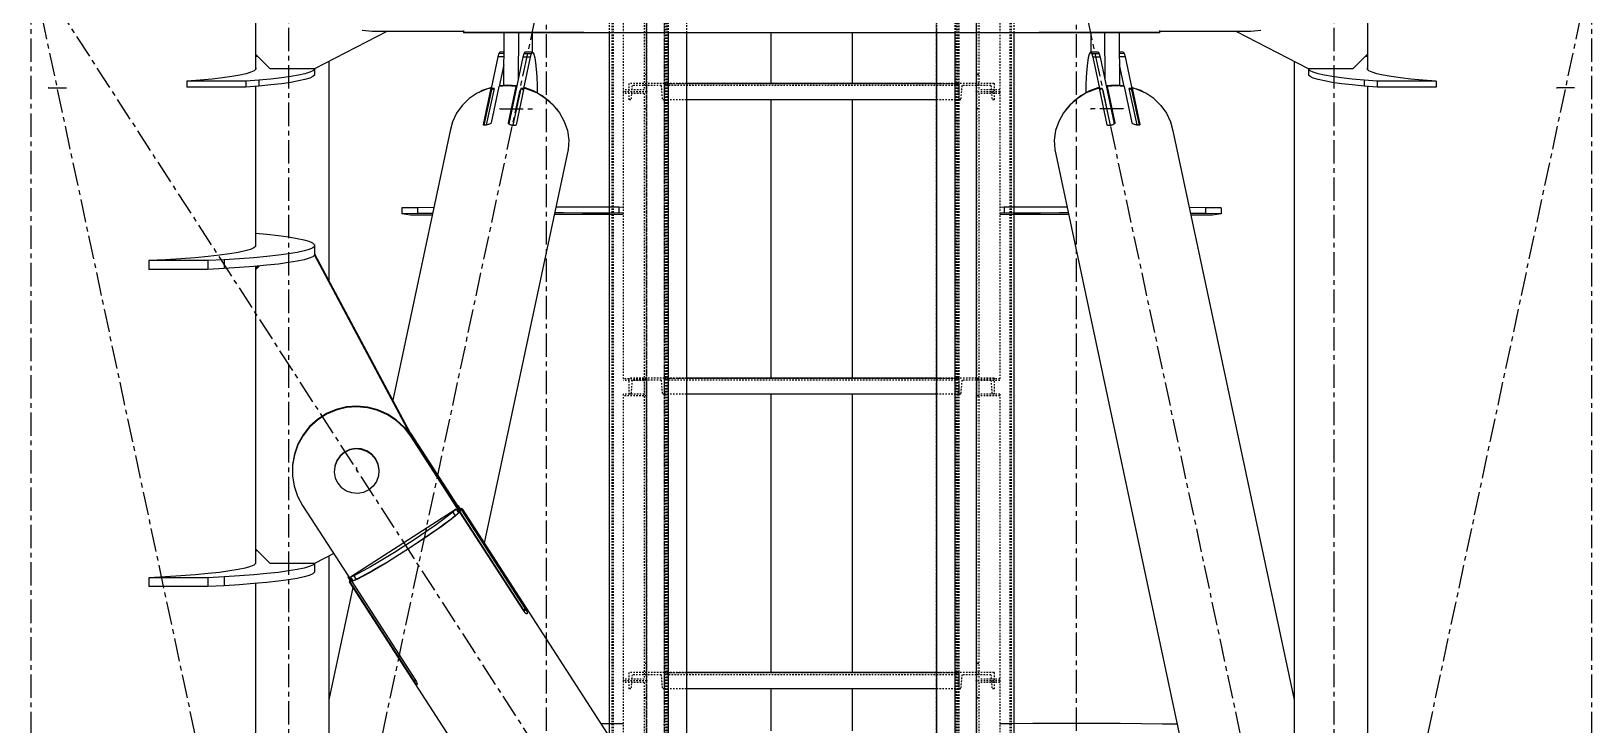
# Model space of a CAD drawing. Header units: millimetres. Extents: x 5143 to 30813, y 232 to 21408.
# Drawn here: x 11840 to 12370, y 8103 to 8338 of the extents above; entities that cross this region are included whole.
import ezdxf

# ---------------------------------------------------------------- set-up
doc = ezdxf.new("R2010")
doc.units = ezdxf.units.MM
doc.header["$LTSCALE"] = 0.25
for name, pattern in [('CENTER', [50.8, 31.75, -6.35, 6.35, -6.35]), ('XKITLINE00', [0]), ('XKITLINE02', [4, 2, -2]), ('XKITLINE03', [6, 3, -1, 1, -1])]:
    doc.linetypes.add(name, pattern=pattern)

msp = doc.modelspace()

# ---------------------------------------------------------------- linework, layer by layer
at = {"color": 3, "linetype": 'XKITLINE02'}
for p, q in [((12037.16, 9590.91), (12037.15, 7919.31)), ((12037.69, 9590.91), (12037.69, 7919.31)), ((12054.92, 9590.91), (12054.92, 7919.31)), ((12055, 9590.95), (12055, 7919.31)), ((12055.46, 9590.91), (12055.45, 7919.31)), ((12055.85, 9590.95), (12055.85, 7919.31)), ((12147.49, 9590.95), (12147.48, 7919.31)), ((12147.49, 9590.95), (12147.48, 7919.31)), ((12154.14, 9590.95), (12154.13, 7919.31)), ((12154.14, 9590.95), (12154.13, 7919.31)), ((12154.54, 9590.91), (12154.53, 7919.31)), ((12154.99, 9590.95), (12154.98, 7919.31)), ((12154.99, 9590.95), (12154.98, 7919.31)), ((12155.07, 9590.91), (12155.07, 7919.31)), ((12172.3, 9590.91), (12172.3, 7919.31)), ((12172.84, 9590.91), (12172.83, 7919.31)), ((12048.2, 8420.09), (12048.2, 8318.11)), ((12049, 8420.09), (12049, 8317.52)), ((12160.98, 8420.09), (12160.98, 8317.52)), ((12161.78, 8420.09), (12161.78, 8318.11)), ((12041, 8414.84), (12041, 8317.52)), ((12168.98, 8414.84), (12168.98, 8317.52)), ((12036.3, 8383.05), (12036.3, 8337.53)), ((12049, 8383.05), (12049, 8317.52)), ((12056.3, 8383.05), (12056.3, 8337.53)), ((12062.5, 8383.05), (12062.5, 8337.53)), ((12147.48, 8383.05), (12147.48, 8337.53)), ((12153.68, 8383.05), (12153.68, 8337.53)), ((12173.68, 8383.05), (12173.68, 8337.53)), ((12049, 8323.35), (12048.2, 8323.35)), ((12161.78, 8323.35), (12160.98, 8323.35)), ((12048.2, 8318.11), (12041, 8318.11)), ((12049, 8317.52), (12041, 8317.52)), ((12041, 8317.52), (12041, 8219.49)), ((12049, 8317.52), (12041, 8317.52)), ((12048.2, 8316.94), (12041, 8316.94)), ((12043, 8320.27), (12043, 8314.77)), ((12055, 8320.27), (12043, 8320.27)), ((12043, 8320.27), (12043, 8314.77)), ((12044.07, 8319.57), (12043.68, 8314.77)), ((12044.07, 8319.57), (12043.68, 8314.77)), ((12053.94, 8319.57), (12044.07, 8319.57)), ((12048.2, 8316.94), (12048.2, 8214.27)), ((12049, 8317.52), (12049, 8214.27)), ((12053.94, 8319.57), (12054.32, 8314.77)), ((12053.94, 8319.57), (12054.32, 8314.77)), ((12055, 8320.27), (12055, 8314.77)), ((12062.5, 8320.27), (12055, 8320.27)), ((12055, 8320.27), (12055, 8314.77)), ((12055, 8320.27), (12055, 8314.77)), ((12154.98, 8319.57), (12055, 8319.57)), ((12154.98, 8320.27), (12147.48, 8320.27)), ((12154.98, 8320.27), (12154.98, 8314.77)), ((12154.98, 8320.27), (12154.98, 8314.77)), ((12166.98, 8320.27), (12154.98, 8320.27)), ((12154.98, 8320.27), (12154.98, 8314.77)), ((12156.05, 8319.57), (12155.66, 8314.77)), ((12156.05, 8319.57), (12155.66, 8314.77)), ((12165.92, 8319.57), (12156.05, 8319.57)), ((12168.98, 8317.52), (12160.98, 8317.52)), ((12160.98, 8317.52), (12160.98, 8214.27)), ((12168.98, 8317.52), (12160.98, 8317.52)), ((12168.98, 8318.11), (12161.78, 8318.11)), ((12161.78, 8316.94), (12161.78, 8214.27)), ((12168.98, 8316.94), (12161.78, 8316.94)), ((12165.92, 8319.57), (12166.3, 8314.77)), ((12165.92, 8319.57), (12166.3, 8314.77)), ((12166.98, 8320.27), (12166.98, 8314.77)), ((12166.98, 8320.27), (12166.98, 8314.77)), ((12168.98, 8317.52), (12168.98, 8219.49)), ((12043.68, 8314.77), (12043, 8314.77)), ((12049, 8311.72), (12048.2, 8311.72)), ((12055, 8314.77), (12054.32, 8314.77)), ((12062.5, 8314.77), (12055, 8314.77)), ((12154.98, 8314.77), (12147.48, 8314.77)), ((12155.66, 8314.77), (12154.98, 8314.77)), ((12161.78, 8311.72), (12160.98, 8311.72)), ((12166.98, 8314.77), (12166.3, 8314.77)), ((12049, 8220.07), (12041, 8220.07)), ((12048.2, 8219.49), (12041, 8219.49)), ((12043, 8220.27), (12043, 8214.77)), ((12055, 8220.27), (12043, 8220.27)), ((12043, 8220.27), (12043, 8214.77)), ((12044.07, 8219.57), (12043.68, 8214.77)), ((12044.07, 8219.57), (12043.68, 8214.77)), ((12053.94, 8219.57), (12044.07, 8219.57)), ((12049, 8220.09), (12048.2, 8220.09)), ((12048.2, 8220.09), (12048.2, 8118.11)), ((12049, 8220.09), (12049, 8117.52)), ((12053.94, 8219.57), (12054.32, 8214.77)), ((12053.94, 8219.57), (12054.32, 8214.77)), ((12055, 8220.27), (12055, 8214.77)), ((12062.5, 8220.27), (12055, 8220.27)), ((12055, 8220.27), (12055, 8214.77)), ((12055, 8220.27), (12055, 8214.77)), ((12154.98, 8219.57), (12055, 8219.57)), ((12154.98, 8220.27), (12147.48, 8220.27)), ((12154.98, 8220.27), (12154.98, 8214.77)), ((12154.98, 8220.27), (12154.98, 8214.77)), ((12166.98, 8220.27), (12154.98, 8220.27)), ((12154.98, 8220.27), (12154.98, 8214.77)), ((12156.05, 8219.57), (12155.66, 8214.77)), ((12156.05, 8219.57), (12155.66, 8214.77)), ((12165.92, 8219.57), (12156.05, 8219.57)), ((12160.98, 8220.09), (12160.98, 8117.52)), ((12161.78, 8220.09), (12160.98, 8220.09)), ((12168.98, 8220.07), (12160.98, 8220.07)), ((12161.78, 8220.09), (12161.78, 8118.11)), ((12168.98, 8219.49), (12161.78, 8219.49)), ((12165.92, 8219.57), (12166.3, 8214.77)), ((12165.92, 8219.57), (12166.3, 8214.77)), ((12166.98, 8220.27), (12166.98, 8214.77)), ((12166.98, 8220.27), (12166.98, 8214.77)), ((12048.2, 8214.84), (12041, 8214.84)), ((12041, 8214.84), (12041, 8117.52)), ((12049, 8214.26), (12041, 8214.26)), ((12043.68, 8214.77), (12043, 8214.77)), ((12049, 8214.27), (12048.2, 8214.27)), ((12055, 8214.77), (12054.32, 8214.77)), ((12062.5, 8214.77), (12055, 8214.77)), ((12154.98, 8214.77), (12147.48, 8214.77)), ((12155.66, 8214.77), (12154.98, 8214.77)), ((12161.78, 8214.27), (12160.98, 8214.27)), ((12168.98, 8214.26), (12160.98, 8214.26)), ((12168.98, 8214.84), (12161.78, 8214.84)), ((12166.98, 8214.77), (12166.3, 8214.77)), ((12168.98, 8214.84), (12168.98, 8117.52)), ((12043, 8120.27), (12043, 8114.77)), ((12055, 8120.27), (12043, 8120.27)), ((12043, 8120.27), (12043, 8114.77)), ((12049, 8123.35), (12048.2, 8123.35)), ((12049, 8120.27), (12049, 8117.52)), ((12055, 8120.27), (12055, 8114.77)), ((12062.5, 8120.27), (12055, 8120.27)), ((12055, 8120.27), (12055, 8114.77)), ((12055, 8120.27), (12055, 8114.77)), ((12154.98, 8120.27), (12147.48, 8120.27)), ((12154.98, 8120.27), (12154.98, 8114.77)), ((12154.98, 8120.27), (12154.98, 8114.77)), ((12166.98, 8120.27), (12154.98, 8120.27)), ((12154.98, 8120.27), (12154.98, 8114.77)), ((12161.78, 8123.35), (12160.98, 8123.35)), ((12166.98, 8120.27), (12166.98, 8114.77)), ((12166.98, 8120.27), (12166.98, 8114.77)), ((12048.2, 8118.11), (12041, 8118.11)), ((12041, 8117.52), (12041, 8019.49)), ((12049, 8117.52), (12041, 8117.52)), ((12049, 8117.52), (12041, 8117.52)), ((12048.2, 8116.94), (12041, 8116.94)), ((12043.68, 8114.77), (12043, 8114.77)), ((12044.07, 8119.57), (12043.68, 8114.77)), ((12044.07, 8119.57), (12043.68, 8114.77)), ((12053.94, 8119.57), (12044.07, 8119.57)), ((12048.2, 8116.94), (12048.2, 8014.27)), ((12049, 8117.52), (12049, 8014.27)), ((12053.94, 8119.57), (12054.32, 8114.77)), ((12053.94, 8119.57), (12054.32, 8114.77)), ((12055, 8114.77), (12054.32, 8114.77)), ((12154.98, 8119.57), (12055, 8119.57)), ((12062.5, 8114.77), (12055, 8114.77)), ((12154.98, 8114.77), (12147.48, 8114.77)), ((12155.66, 8114.77), (12154.98, 8114.77)), ((12156.05, 8119.57), (12155.66, 8114.77)), ((12156.05, 8119.57), (12155.66, 8114.77)), ((12165.92, 8119.57), (12156.05, 8119.57)), ((12160.98, 8117.52), (12160.98, 8014.27)), ((12168.98, 8117.52), (12160.98, 8117.52)), ((12168.98, 8117.52), (12160.98, 8117.52)), ((12168.98, 8118.11), (12161.78, 8118.11)), ((12161.78, 8116.94), (12161.78, 8014.27)), ((12168.98, 8116.94), (12161.78, 8116.94)), ((12165.92, 8119.57), (12166.3, 8114.77)), ((12165.92, 8119.57), (12166.3, 8114.77)), ((12166.98, 8114.77), (12166.3, 8114.77)), ((12168.98, 8117.52), (12168.98, 8019.49)), ((12049, 8111.72), (12048.2, 8111.72)), ((12161.78, 8111.72), (12160.98, 8111.72))]:
    msp.add_line(p, q, dxfattribs=at)
at = {"color": 1, "linetype": 'XKITLINE03'}
for p, q in [((12049, 7919.31), (12049.01, 9590.91)), ((12055, 9590.95), (12055, 7919.31)), ((12147.48, 7919.31), (12147.49, 9590.95)), ((12160.98, 7919.31), (12160.99, 9590.91)), ((12049, 8414.26), (12049, 8317.52)), ((12160.98, 8317.52), (12160.98, 8414.26)), ((12049, 8317.52), (12049, 8220.07)), ((12055, 8320.27), (12154.98, 8320.27)), ((12055, 8320.27), (12055, 8320.27)), ((12154.98, 8320.27), (12154.98, 8320.27)), ((12160.98, 8220.07), (12160.98, 8317.52)), ((12055, 8220.27), (12154.98, 8220.27)), ((12055, 8220.27), (12055, 8220.27)), ((12154.98, 8220.27), (12154.98, 8220.27)), ((12049, 8214.26), (12049, 8117.52)), ((12160.98, 8117.52), (12160.98, 8214.26)), ((12055, 8120.27), (12154.98, 8120.27)), ((12055, 8120.27), (12055, 8120.27)), ((12154.98, 8120.27), (12154.98, 8120.27)), ((12049, 8117.52), (12049, 8020.07)), ((12160.98, 8020.07), (12160.98, 8117.52))]:
    msp.add_line(p, q, dxfattribs=at)
at = {"color": 8, "linetype": 'CENTER'}
for p, q in [((11840, 7286.23), (11840, 8951.04)), ((12370, 7286.23), (12370, 8951.04)), ((12015, 8100.54), (12015, 8908.22)), ((12195, 8100.54), (12195, 8908.22)), ((11927.5, 7950.27), (11927.5, 8770.27)), ((12282.5, 7950.27), (12282.5, 8770.27)), ((11840, 7540.27), (12015, 8360.27)), ((11927.5, 7950.27), (11840, 8360.27)), ((12370, 7540.27), (11840, 8360.27)), ((12370, 7540.27), (12195, 8360.27)), ((12282.5, 7950.27), (12370, 8360.27)), ((11845.86, 8318.83), (11851.83, 8318.79)), ((12364.13, 8318.83), (12358.16, 8318.79)), ((11999.15, 8311.73), (12010.1, 8311.66)), ((12210.84, 8311.73), (12199.89, 8311.66)), ((11950.5, 8189.82), (11950.5, 8188.8))]:
    msp.add_line(p, q, dxfattribs=at)
at = {"color": 8, "linetype": 'XKITLINE00'}
for p, q in [((11916.2, 8390.02), (11916.2, 8330.21)), ((12293.8, 8390.02), (12293.8, 8330.21)), ((11960.8, 8337.99), (11936.2, 8325.23)), ((11955.8, 8337.99), (11952.35, 8338.26)), ((11986.8, 8337.99), (11955.8, 8337.99)), ((11985.3, 8337.99), (11985.3, 8337.93)), ((11986.8, 8337.93), (11985.3, 8337.93)), ((11986.8, 8338.25), (11986.8, 8337.65)), ((12026.8, 8337.65), (11986.8, 8337.65)), ((11986.8, 8337.65), (11986.8, 8337.52)), ((11986.8, 8337.52), (11986.8, 8337.5)), ((12026.8, 8337.52), (11986.8, 8337.52)), ((11986.8, 8337.52), (11986.8, 8337.5)), ((12223.2, 8337.5), (11986.8, 8337.5)), ((12000.54, 8337.52), (12000.4, 8319.65)), ((12005.52, 8337.52), (12005.39, 8321.78)), ((12010.15, 8337.52), (12010.09, 8330.9)), ((12027.11, 8337.64), (12026.8, 8337.65)), ((12026.8, 8337.65), (12026.8, 8337.52)), ((12027.11, 8337.52), (12026.8, 8337.52)), ((12027.39, 8337.62), (12027.11, 8337.64)), ((12027.11, 8337.64), (12027.11, 8337.52)), ((12027.39, 8337.52), (12027.11, 8337.52)), ((12027.63, 8337.58), (12027.39, 8337.62)), ((12027.63, 8337.52), (12027.39, 8337.52)), ((12027.8, 8337.53), (12027.63, 8337.58)), ((12027.8, 8337.52), (12027.63, 8337.52)), ((12091.2, 8337.53), (12091.2, 8320.27)), ((12118.8, 8337.53), (12118.8, 8320.27)), ((12182.36, 8337.58), (12182.19, 8337.53)), ((12182.36, 8337.52), (12182.19, 8337.52)), ((12182.6, 8337.62), (12182.36, 8337.58)), ((12182.6, 8337.52), (12182.36, 8337.52)), ((12182.89, 8337.64), (12182.6, 8337.62)), ((12182.89, 8337.52), (12182.6, 8337.52)), ((12183.2, 8337.65), (12182.89, 8337.64)), ((12182.89, 8337.64), (12182.89, 8337.52)), ((12183.2, 8337.52), (12182.89, 8337.52)), ((12223.2, 8337.65), (12183.2, 8337.65)), ((12183.2, 8337.65), (12183.2, 8337.52)), ((12223.2, 8337.52), (12183.2, 8337.52)), ((12199.84, 8337.52), (12199.9, 8330.9)), ((12204.47, 8337.52), (12204.6, 8321.78)), ((12209.45, 8337.52), (12209.6, 8319.65)), ((12223.2, 8338.25), (12223.2, 8337.65)), ((12254.2, 8337.99), (12223.2, 8337.99)), ((12224.7, 8337.93), (12223.2, 8337.93)), ((12223.2, 8337.65), (12223.2, 8337.52)), ((12223.2, 8337.52), (12223.2, 8337.5)), ((12223.2, 8337.52), (12223.2, 8337.5)), ((12224.7, 8337.99), (12224.7, 8337.93)), ((12273.8, 8325.23), (12249.19, 8337.99)), ((12257.64, 8338.26), (12254.2, 8337.99)), ((11916.2, 8330.21), (11916.2, 8325.1)), ((11921.2, 8325.23), (11916.2, 8330.21)), ((11917.03, 8329.37), (11916.2, 8329.44)), ((11941.09, 8327.76), (11941.09, 8253.37)), ((11998.52, 8329.31), (11996.25, 8318.65)), ((11998.83, 8330.43), (11998.52, 8329.31)), ((12000.48, 8329.3), (11998.52, 8329.31)), ((11999.14, 8330.98), (11998.83, 8330.43)), ((12000.49, 8330.42), (11998.83, 8330.43)), ((12000.45, 8326.68), (11998.88, 8319.31)), ((12000.49, 8330.97), (11999.14, 8330.98)), ((12006.99, 8329.25), (12002.15, 8306.57)), ((12007.29, 8330.37), (12006.99, 8329.25)), ((12009.47, 8329.23), (12006.99, 8329.25)), ((12009.47, 8329.23), (12007.2, 8318.57)), ((12007.61, 8330.92), (12007.29, 8330.37)), ((12009.78, 8330.35), (12007.29, 8330.37)), ((12010.09, 8330.9), (12007.61, 8330.92)), ((12009.78, 8330.35), (12009.47, 8329.23)), ((12010.09, 8330.9), (12009.78, 8330.35)), ((12010.41, 8330.87), (12010.09, 8330.9)), ((12010.41, 8330.87), (12010.72, 8330.25)), ((12010.72, 8330.25), (12011, 8329.07)), ((12011, 8329.07), (12011.26, 8327.35)), ((12011.26, 8327.35), (12011.49, 8325.16)), ((12198.73, 8327.35), (12198.5, 8325.16)), ((12198.99, 8329.07), (12198.73, 8327.35)), ((12199.28, 8330.25), (12198.99, 8329.07)), ((12199.58, 8330.87), (12199.28, 8330.25)), ((12199.9, 8330.9), (12199.58, 8330.87)), ((12202.39, 8330.92), (12199.9, 8330.9)), ((12199.9, 8330.9), (12200.21, 8330.35)), ((12202.7, 8330.37), (12200.21, 8330.35)), ((12200.21, 8330.35), (12200.52, 8329.23)), ((12203.01, 8329.25), (12200.52, 8329.23)), ((12200.52, 8329.23), (12202.79, 8318.57)), ((12202.39, 8330.92), (12202.7, 8330.37)), ((12202.7, 8330.37), (12203.01, 8329.25)), ((12203.01, 8329.25), (12207.84, 8306.57)), ((12210.85, 8330.98), (12209.5, 8330.97)), ((12211.16, 8330.43), (12209.51, 8330.42)), ((12211.47, 8329.31), (12209.51, 8329.3)), ((12209.54, 8326.68), (12211.11, 8319.31)), ((12210.85, 8330.98), (12211.16, 8330.43)), ((12211.16, 8330.43), (12211.47, 8329.31)), ((12211.47, 8329.31), (12213.74, 8318.65)), ((12268.91, 8327.76), (12268.91, 8013.19)), ((12293.8, 8330.21), (12288.8, 8325.23)), ((12293.8, 8329.44), (12292.96, 8329.37)), ((12293.8, 8330.21), (12293.8, 8325.1)), ((11897.34, 8321.42), (11892.88, 8321.05)), ((11892.88, 8321.05), (11892.88, 8319.06)), ((11912.88, 8321.05), (11892.88, 8321.05)), ((11901.4, 8321.81), (11897.34, 8321.42)), ((11905.01, 8322.24), (11901.4, 8321.81)), ((11908.16, 8322.68), (11905.01, 8322.24)), ((11910.81, 8323.15), (11908.16, 8322.68)), ((11912.96, 8323.63), (11910.81, 8323.15)), ((11917.34, 8321.42), (11912.88, 8321.05)), ((11912.88, 8321.05), (11912.88, 8319.06)), ((11914.59, 8324.12), (11912.96, 8323.63)), ((11915.68, 8324.62), (11914.59, 8324.12)), ((11916.23, 8325.13), (11915.68, 8324.62)), ((11916.23, 8325.64), (11916.2, 8325.67)), ((11916.23, 8325.64), (11916.23, 8325.13)), ((11921.4, 8321.81), (11917.34, 8321.42)), ((11917.34, 8321.42), (11917.34, 8319.42)), ((11936.2, 8325.23), (11921.2, 8325.23)), ((11925.01, 8322.24), (11921.4, 8321.81)), ((11928.16, 8322.68), (11925.01, 8322.24)), ((11930.81, 8323.15), (11928.16, 8322.68)), ((11930.81, 8321.15), (11928.16, 8320.69)), ((11932.96, 8323.63), (11930.81, 8323.15)), ((11932.96, 8321.63), (11930.81, 8321.15)), ((11934.59, 8324.12), (11932.96, 8323.63)), ((11934.59, 8322.13), (11932.96, 8321.63)), ((11935.68, 8324.62), (11934.59, 8324.12)), ((11935.68, 8322.63), (11934.59, 8322.13)), ((11936.23, 8325.13), (11935.68, 8324.62)), ((11936.23, 8323.13), (11935.68, 8322.63)), ((11936.23, 8325.24), (11936.23, 8323.13)), ((12011.49, 8325.16), (12011.67, 8322.57)), ((12011.67, 8322.57), (12011.81, 8319.63)), ((12198.32, 8322.57), (12198.18, 8319.63)), ((12198.5, 8325.16), (12198.32, 8322.57)), ((12273.76, 8325.24), (12273.76, 8323.13)), ((12274.31, 8324.62), (12273.76, 8325.13)), ((12274.31, 8322.63), (12273.76, 8323.13)), ((12288.8, 8325.23), (12273.8, 8325.23)), ((12275.4, 8324.12), (12274.31, 8324.62)), ((12275.4, 8322.13), (12274.31, 8322.63)), ((12277.03, 8323.63), (12275.4, 8324.12)), ((12277.03, 8321.63), (12275.4, 8322.13)), ((12279.18, 8323.15), (12277.03, 8323.63)), ((12279.18, 8321.15), (12277.03, 8321.63)), ((12281.83, 8322.68), (12279.18, 8323.15)), ((12281.83, 8320.69), (12279.18, 8321.15)), ((12284.98, 8322.24), (12281.83, 8322.68)), ((12288.59, 8321.81), (12284.98, 8322.24)), ((12292.65, 8321.42), (12288.59, 8321.81)), ((12292.65, 8321.42), (12292.65, 8319.42)), ((12297.11, 8321.05), (12292.65, 8321.42)), ((12293.8, 8325.67), (12293.76, 8325.64)), ((12293.76, 8325.64), (12293.76, 8325.13)), ((12294.31, 8324.62), (12293.76, 8325.13)), ((12295.4, 8324.12), (12294.31, 8324.62)), ((12297.03, 8323.63), (12295.4, 8324.12)), ((12299.18, 8323.15), (12297.03, 8323.63)), ((12297.11, 8321.05), (12297.11, 8319.06)), ((12317.11, 8321.05), (12297.11, 8321.05)), ((12301.83, 8322.68), (12299.18, 8323.15)), ((12304.98, 8322.24), (12301.83, 8322.68)), ((12308.59, 8321.81), (12304.98, 8322.24)), ((12312.65, 8321.42), (12308.59, 8321.81)), ((12317.11, 8321.05), (12312.65, 8321.42)), ((12317.11, 8321.05), (12317.11, 8319.06)), ((11912.88, 8319.06), (11892.88, 8319.06)), ((11917.34, 8319.42), (11912.88, 8319.06)), ((11916.2, 8319.33), (11916.2, 8264.99)), ((11921.4, 8319.82), (11917.34, 8319.42)), ((11925.01, 8320.24), (11921.4, 8319.82)), ((11928.16, 8320.69), (11925.01, 8320.24)), ((11991.49, 8317.01), (11988.69, 8315.16)), ((11990.36, 8316.31), (11990.05, 8316.06)), ((11990.79, 8316.55), (11990.36, 8316.31)), ((11994.62, 8318.39), (11991.49, 8317.01)), ((11993.19, 8317.89), (11992.12, 8317.29)), ((11993.19, 8317.89), (11993.16, 8317.75)), ((11996.29, 8318.99), (11993.19, 8317.89)), ((11996.14, 8318.77), (11993.5, 8306.37)), ((11996.18, 8317.87), (11993.68, 8306.16)), ((11996.27, 8318.14), (11993.71, 8306.15)), ((11997.21, 8318.64), (11994.56, 8306.24)), ((11996.14, 8318.77), (11994.62, 8318.39)), ((11996.14, 8318.77), (11996.18, 8317.87)), ((11996.29, 8318.99), (11996.16, 8318.37)), ((11996.16, 8318.37), (11996.18, 8317.74)), ((11998.81, 8319.3), (11996.17, 8306.9)), ((11997.21, 8318.64), (11996.25, 8318.65)), ((11996.25, 8318.65), (11996.27, 8318.14)), ((11997.21, 8318.64), (11996.27, 8318.14)), ((11996.29, 8318.99), (11996.29, 8318.87)), ((12001.47, 8319.52), (11998.81, 8319.3)), ((11998.96, 8319.51), (11998.92, 8319.31)), ((12000.39, 8319.65), (11998.96, 8319.51)), ((12000.39, 8319.65), (12000.35, 8319.43)), ((12001.84, 8319.69), (12000.39, 8319.65)), ((12004.59, 8319.28), (12001.47, 8319.52)), ((12003.29, 8319.63), (12001.84, 8319.69)), ((12004.59, 8319.28), (12001.94, 8306.89)), ((12004.62, 8318.42), (12002.1, 8306.62)), ((12003.29, 8319.63), (12003.24, 8319.39)), ((12004.73, 8319.47), (12003.29, 8319.63)), ((12006.24, 8318.58), (12003.59, 8306.18)), ((12004.59, 8319.28), (12004.62, 8318.42)), ((12004.73, 8319.47), (12004.6, 8318.85)), ((12004.6, 8318.85), (12004.63, 8318.19)), ((12007.29, 8318.7), (12004.65, 8306.3)), ((12004.73, 8319.47), (12004.76, 8318.81)), ((12007.2, 8318.57), (12006.24, 8318.58)), ((12007.16, 8318.09), (12006.24, 8318.58)), ((12007.2, 8318.57), (12007.21, 8318.3)), ((12008.44, 8318.43), (12007.29, 8318.7)), ((12007.44, 8318.91), (12007.39, 8318.68)), ((12010.62, 8317.77), (12007.44, 8318.91)), ((12011.69, 8317.08), (12008.44, 8318.43)), ((12010.62, 8317.77), (12010.57, 8317.54)), ((12013.56, 8316.15), (12010.62, 8317.77)), ((12014.67, 8315.24), (12011.69, 8317.08)), ((12011.81, 8319.63), (12011.87, 8317.08)), ((12016.18, 8314.12), (12013.56, 8316.15)), ((12196.43, 8316.15), (12193.81, 8314.12)), ((12198.3, 8317.08), (12195.33, 8315.24)), ((12199.37, 8317.77), (12196.43, 8316.15)), ((12198.18, 8319.63), (12198.12, 8317.08)), ((12201.55, 8318.43), (12198.3, 8317.08)), ((12202.55, 8318.91), (12199.37, 8317.77)), ((12199.37, 8317.77), (12199.42, 8317.54)), ((12202.7, 8318.7), (12201.55, 8318.43)), ((12202.55, 8318.91), (12202.6, 8318.68)), ((12202.7, 8318.7), (12205.34, 8306.3)), ((12202.79, 8318.57), (12202.78, 8318.3)), ((12203.75, 8318.58), (12202.79, 8318.57)), ((12203.75, 8318.58), (12202.83, 8318.09)), ((12203.75, 8318.58), (12206.4, 8306.18)), ((12205.26, 8319.47), (12205.23, 8318.81)), ((12206.7, 8319.63), (12205.26, 8319.47)), ((12205.26, 8319.47), (12205.39, 8318.85)), ((12205.4, 8319.28), (12205.37, 8318.42)), ((12205.39, 8318.85), (12205.37, 8318.19)), ((12205.37, 8318.42), (12207.89, 8306.62)), ((12208.52, 8319.52), (12205.4, 8319.28)), ((12205.4, 8319.28), (12208.05, 8306.89)), ((12208.15, 8319.69), (12206.7, 8319.63)), ((12206.7, 8319.63), (12206.75, 8319.39)), ((12209.6, 8319.65), (12208.15, 8319.69)), ((12211.18, 8319.3), (12208.52, 8319.52)), ((12209.6, 8319.65), (12209.64, 8319.43)), ((12211.03, 8319.51), (12209.6, 8319.65)), ((12211.03, 8319.51), (12211.07, 8319.31)), ((12211.18, 8319.3), (12213.82, 8306.9)), ((12213.74, 8318.65), (12212.78, 8318.64)), ((12212.78, 8318.64), (12215.43, 8306.24)), ((12213.72, 8318.14), (12212.78, 8318.64)), ((12216.8, 8317.89), (12213.7, 8318.99)), ((12213.7, 8318.99), (12213.7, 8318.87)), ((12213.7, 8318.99), (12213.83, 8318.37)), ((12213.74, 8318.65), (12213.72, 8318.14)), ((12213.72, 8318.14), (12216.28, 8306.15)), ((12213.85, 8318.77), (12213.81, 8317.87)), ((12213.83, 8318.37), (12213.81, 8317.74)), ((12213.81, 8317.87), (12216.32, 8306.16)), ((12213.85, 8318.77), (12216.49, 8306.37)), ((12215.37, 8318.39), (12213.85, 8318.77)), ((12218.5, 8317.01), (12215.37, 8318.39)), ((12217.87, 8317.29), (12216.8, 8317.89)), ((12216.8, 8317.89), (12216.83, 8317.75)), ((12221.3, 8315.16), (12218.5, 8317.01)), ((12219.63, 8316.31), (12219.2, 8316.55)), ((12219.94, 8316.06), (12219.63, 8316.31)), ((12284.98, 8320.24), (12281.83, 8320.69)), ((12288.59, 8319.82), (12284.98, 8320.24)), ((12292.65, 8319.42), (12288.59, 8319.82)), ((12297.11, 8319.06), (12292.65, 8319.42)), ((12293.8, 8319.33), (12293.8, 7745.64)), ((12317.11, 8319.06), (12297.11, 8319.06)), ((11986.31, 8312.87), (11984.42, 8310.23)), ((11988.69, 8315.16), (11986.31, 8312.87)), ((12017.26, 8312.96), (12014.67, 8315.24)), ((12016.18, 8314.12), (12017.16, 8313.05)), ((12017.26, 8312.96), (12019.41, 8310.33)), ((12017.41, 8312.78), (12018.4, 8311.71)), ((12018.4, 8311.71), (12018.86, 8311.01)), ((12091.2, 8314.77), (12091.2, 8220.27)), ((12118.8, 8314.77), (12118.8, 8220.27)), ((12192.73, 8312.96), (12190.58, 8310.33)), ((12191.59, 8311.71), (12191.13, 8311.01)), ((12192.58, 8312.78), (12191.59, 8311.71)), ((12195.33, 8315.24), (12192.73, 8312.96)), ((12193.81, 8314.12), (12192.83, 8313.05)), ((12223.68, 8312.87), (12221.3, 8315.16)), ((12223.68, 8312.87), (12225.57, 8310.23)), ((11983.07, 8307.3), (11982.31, 8304.19)), ((11984.42, 8310.23), (11983.07, 8307.3)), ((11993.5, 8306.37), (11993.54, 8306.24)), ((11993.68, 8306.15), (11993.54, 8306.24)), ((11993.91, 8306.1), (11993.68, 8306.15)), ((11994.2, 8306.1), (11993.91, 8306.1)), ((11994.54, 8306.15), (11994.2, 8306.1)), ((11994.56, 8306.24), (11994.33, 8306.12)), ((11994.9, 8306.24), (11994.54, 8306.15)), ((11994.91, 8306.24), (11994.56, 8306.24)), ((11995.23, 8306.36), (11994.9, 8306.24)), ((11995.26, 8306.37), (11995.23, 8306.36)), ((11995.59, 8306.47), (11995.26, 8306.37)), ((11995.86, 8306.6), (11995.59, 8306.47)), ((11996.06, 8306.75), (11995.86, 8306.6)), ((11996.17, 8306.9), (11996.06, 8306.75)), ((12001.94, 8306.89), (12001.99, 8306.73)), ((12001.99, 8306.73), (12002.13, 8306.59)), ((12002.28, 8306.5), (12002.13, 8306.59)), ((12002.36, 8306.44), (12002.28, 8306.5)), ((12002.65, 8306.29), (12002.36, 8306.44)), ((12003, 8306.16), (12002.65, 8306.29)), ((12003.59, 8306.18), (12002.93, 8306.19)), ((12003.37, 8306.07), (12003, 8306.16)), ((12003.73, 8306.03), (12003.37, 8306.07)), ((12003.88, 8306.03), (12003.59, 8306.18)), ((12004.06, 8306.03), (12003.73, 8306.03)), ((12004.34, 8306.08), (12004.06, 8306.03)), ((12004.54, 8306.18), (12004.34, 8306.08)), ((12004.65, 8306.3), (12004.54, 8306.18)), ((12019.41, 8310.33), (12021.04, 8307.42)), ((12021.04, 8307.42), (12022.1, 8304.31)), ((12188.95, 8307.42), (12187.9, 8304.31)), ((12190.58, 8310.33), (12188.95, 8307.42)), ((12205.34, 8306.3), (12205.45, 8306.18)), ((12205.65, 8306.08), (12205.45, 8306.18)), ((12205.93, 8306.03), (12205.65, 8306.08)), ((12206.26, 8306.03), (12205.93, 8306.03)), ((12206.4, 8306.18), (12206.11, 8306.03)), ((12206.62, 8306.07), (12206.26, 8306.03)), ((12207.06, 8306.19), (12206.4, 8306.18)), ((12206.99, 8306.16), (12206.62, 8306.07)), ((12207.34, 8306.29), (12206.99, 8306.16)), ((12207.64, 8306.44), (12207.34, 8306.29)), ((12207.72, 8306.5), (12207.64, 8306.44)), ((12207.86, 8306.59), (12207.72, 8306.5)), ((12208, 8306.73), (12207.86, 8306.59)), ((12208.05, 8306.89), (12208, 8306.73)), ((12213.82, 8306.9), (12213.93, 8306.75)), ((12214.13, 8306.6), (12213.93, 8306.75)), ((12214.4, 8306.47), (12214.13, 8306.6)), ((12214.73, 8306.37), (12214.4, 8306.47)), ((12214.76, 8306.36), (12214.73, 8306.37)), ((12215.09, 8306.24), (12214.76, 8306.36)), ((12215.45, 8306.15), (12215.09, 8306.24)), ((12215.43, 8306.24), (12215.09, 8306.24)), ((12215.66, 8306.12), (12215.43, 8306.24)), ((12215.79, 8306.1), (12215.45, 8306.15)), ((12216.08, 8306.1), (12215.79, 8306.1)), ((12216.31, 8306.15), (12216.08, 8306.1)), ((12216.45, 8306.24), (12216.31, 8306.15)), ((12216.49, 8306.37), (12216.45, 8306.24)), ((12225.57, 8310.23), (12226.92, 8307.3)), ((12226.92, 8307.3), (12227.69, 8304.19)), ((11982.31, 8304.19), (11962.79, 8212.76)), ((12022.1, 8304.31), (12022.55, 8301.1)), ((12022.55, 8301.1), (12022.4, 8297.89)), ((12187.9, 8304.31), (12187.44, 8301.1)), ((12187.44, 8301.1), (12187.59, 8297.89)), ((12227.69, 8304.19), (12268.91, 8111.04)), ((12022.4, 8297.89), (11993.88, 8164.25)), ((12187.59, 8297.89), (12259.24, 7962.16)), ((11971.23, 8278.14), (11965.92, 8278.08)), ((11965.92, 8278.08), (11965.92, 8276.08)), ((11971.23, 8276.14), (11965.92, 8276.08)), ((11968.84, 8275.56), (11965.92, 8276.08)), ((11974.16, 8275.62), (11968.84, 8275.56)), ((11976.76, 8278.19), (11971.23, 8278.14)), ((11971.23, 8278.14), (11971.23, 8276.14)), ((11976.33, 8276.19), (11971.23, 8276.14)), ((11976.21, 8275.64), (11974.16, 8275.62)), ((12023.71, 8275.82), (12017.69, 8275.83)), ((12020.78, 8276.34), (12017.8, 8276.34)), ((12020.78, 8278.34), (12018.23, 8278.34)), ((12027.18, 8278.32), (12020.78, 8278.34)), ((12027.18, 8276.32), (12020.78, 8276.34)), ((12030.11, 8275.8), (12023.71, 8275.82)), ((12033.47, 8278.29), (12027.18, 8278.32)), ((12033.47, 8276.29), (12027.18, 8276.32)), ((12036.39, 8275.77), (12030.11, 8275.8)), ((12039.6, 8278.26), (12033.47, 8278.29)), ((12039.6, 8276.26), (12033.47, 8276.29)), ((12041, 8275.75), (12036.39, 8275.77)), ((12039.6, 8278.26), (12039.6, 8276.26)), ((12041, 8278.24), (12039.6, 8278.26)), ((12041, 8276.25), (12039.6, 8276.26)), ((12170.39, 8278.26), (12168.98, 8278.24)), ((12170.39, 8276.26), (12168.98, 8276.25)), ((12173.6, 8275.77), (12168.98, 8275.75)), ((12176.53, 8278.29), (12170.39, 8278.26)), ((12170.39, 8278.26), (12170.39, 8276.26)), ((12176.53, 8276.29), (12170.39, 8276.26)), ((12179.88, 8275.8), (12173.6, 8275.77)), ((12182.81, 8278.32), (12176.53, 8278.29)), ((12182.81, 8276.32), (12176.53, 8276.29)), ((12186.28, 8275.82), (12179.88, 8275.8)), ((12189.21, 8278.34), (12182.81, 8278.32)), ((12189.21, 8276.34), (12182.81, 8276.32)), ((12192.3, 8275.83), (12186.28, 8275.82)), ((12191.76, 8278.34), (12189.21, 8278.34)), ((12192.19, 8276.34), (12189.21, 8276.34)), ((12238.76, 8278.14), (12233.23, 8278.19)), ((12238.76, 8276.14), (12233.66, 8276.19)), ((12235.83, 8275.62), (12233.78, 8275.64)), ((12241.15, 8275.56), (12235.83, 8275.62)), ((12244.08, 8278.08), (12238.76, 8278.14)), ((12238.76, 8278.14), (12238.76, 8276.14)), ((12244.08, 8276.08), (12238.76, 8276.14)), ((12244.08, 8276.08), (12241.15, 8275.56)), ((12244.08, 8278.08), (12244.08, 8276.08)), ((11920.04, 8268.99), (11916.2, 8269.34)), ((11923.97, 8268.55), (11920.04, 8268.99)), ((11927.4, 8268.09), (11923.97, 8268.55)), ((11930.3, 8267.61), (11927.4, 8268.09)), ((11910.3, 8262.94), (11907.4, 8262.46)), ((11912.65, 8263.44), (11910.3, 8262.94)), ((11914.43, 8263.95), (11912.65, 8263.44)), ((11915.62, 8264.48), (11914.43, 8263.95)), ((11916.22, 8265.01), (11915.62, 8264.48)), ((11916.22, 8265.54), (11916.2, 8265.56)), ((11916.22, 8265.54), (11916.22, 8265.01)), ((11930.3, 8262.94), (11927.4, 8262.46)), ((11932.65, 8267.11), (11930.3, 8267.61)), ((11932.65, 8263.44), (11930.3, 8262.94)), ((11934.43, 8266.6), (11932.65, 8267.11)), ((11934.43, 8263.95), (11932.65, 8263.44)), ((11935.62, 8266.07), (11934.43, 8266.6)), ((11935.62, 8264.48), (11934.43, 8263.95)), ((11936.22, 8265.54), (11935.62, 8266.07)), ((11936.22, 8265.01), (11935.62, 8264.48)), ((11936.22, 8265.54), (11936.22, 8262.02)), ((11885.55, 8260.45), (11879.95, 8260.15)), ((11879.95, 8260.15), (11879.95, 8257.16)), ((11899.95, 8260.15), (11879.95, 8260.15)), ((11890.79, 8260.79), (11885.55, 8260.45)), ((11895.63, 8261.16), (11890.79, 8260.79)), ((11900.04, 8261.57), (11895.63, 8261.16)), ((11905.55, 8260.45), (11899.95, 8260.15)), ((11899.95, 8260.15), (11899.95, 8257.16)), ((11905.55, 8257.46), (11899.95, 8257.16)), ((11903.97, 8262), (11900.04, 8261.57)), ((11907.4, 8262.46), (11903.97, 8262)), ((11910.79, 8260.79), (11905.55, 8260.45)), ((11905.55, 8260.45), (11905.55, 8257.46)), ((11910.79, 8257.8), (11905.55, 8257.46)), ((11915.63, 8261.16), (11910.79, 8260.79)), ((11915.63, 8258.17), (11910.79, 8257.8)), ((11920.04, 8261.57), (11915.63, 8261.16)), ((11920.04, 8258.57), (11915.63, 8258.17)), ((11917.47, 8258.34), (11916.2, 8257.06)), ((11916.95, 8258.29), (11916.2, 8257.54)), ((11916.2, 8258.22), (11916.2, 8257.3)), ((11923.97, 8262), (11920.04, 8261.57)), ((11923.97, 8259.01), (11920.04, 8258.57)), ((11927.4, 8262.46), (11923.97, 8262)), ((11927.4, 8259.47), (11923.97, 8259.01)), ((11930.3, 8259.95), (11927.4, 8259.47)), ((11932.65, 8260.45), (11930.3, 8259.95)), ((11934.43, 8260.96), (11932.65, 8260.45)), ((11935.62, 8261.49), (11934.43, 8260.96)), ((11936.22, 8262.02), (11935.62, 8261.49)), ((11936.22, 8262.47), (11969.73, 8199.77)), ((11936.22, 8262), (11969.43, 8199.86)), ((11899.95, 8257.16), (11879.95, 8257.16)), ((11916.2, 8257.3), (11916.2, 8257.06)), ((11916.2, 8257.06), (11916.2, 8162.36)), ((11947.04, 8210.49), (11943.55, 8209.64)), ((11947.04, 8210.26), (11943.55, 8209.4)), ((11950.63, 8210.77), (11947.04, 8210.49)), ((11950.63, 8210.53), (11947.04, 8210.26)), ((11954.22, 8210.45), (11950.63, 8210.77)), ((11954.22, 8210.21), (11950.63, 8210.53)), ((11957.7, 8209.55), (11954.22, 8210.45)), ((11957.7, 8209.31), (11954.22, 8210.21)), ((12091.2, 8214.77), (12091.2, 8120.27)), ((12118.8, 8214.77), (12118.8, 8120.27)), ((11937.21, 8206.27), (11934.55, 8203.86)), ((11937.21, 8206.03), (11934.55, 8203.62)), ((11940.24, 8208.21), (11937.21, 8206.27)), ((11940.24, 8207.98), (11937.21, 8206.03)), ((11943.55, 8209.64), (11940.24, 8208.21)), ((11943.55, 8209.4), (11940.24, 8207.98)), ((11960.99, 8208.08), (11957.7, 8209.55)), ((11960.99, 8207.85), (11957.7, 8209.31)), ((11963.99, 8206.1), (11960.99, 8208.08)), ((11963.99, 8205.87), (11960.99, 8207.85)), ((11966.63, 8203.65), (11963.99, 8206.1)), ((11966.63, 8203.42), (11963.99, 8205.87)), ((11932.32, 8201.04), (11930.59, 8197.89)), ((11932.32, 8200.8), (11930.59, 8197.66)), ((11934.55, 8203.86), (11932.32, 8201.04)), ((11934.55, 8203.62), (11932.32, 8200.8)), ((11966.63, 8203.65), (11966.63, 8203.42)), ((11966.63, 8203.65), (11968.82, 8200.81)), ((11966.63, 8203.42), (11968.82, 8200.57)), ((11968.62, 8201.86), (11968.82, 8201.6)), ((11968.82, 8201.6), (11984.8, 8176.87)), ((11968.82, 8201.6), (11968.82, 8201.48)), ((11968.82, 8200.81), (12007.17, 8141.48)), ((11968.82, 8200.81), (11968.82, 8200.57)), ((11968.82, 8200.57), (11985.5, 8174.76)), ((11969.19, 8200.79), (11984.69, 8176.81)), ((11969.73, 8199.77), (11970.24, 8198.62)), ((11969.73, 8199.77), (11969.73, 8199.39)), ((11929.4, 8194.5), (11928.78, 8190.97)), ((11929.4, 8194.27), (11928.78, 8190.73)), ((11930.59, 8197.89), (11929.4, 8194.5)), ((11930.59, 8197.66), (11929.4, 8194.27)), ((11944.87, 8193.89), (11943.74, 8192.26)), ((11944.87, 8193.83), (11943.74, 8192.2)), ((11944.87, 8193.83), (11943.74, 8192.2)), ((11946.38, 8195.17), (11944.87, 8193.89)), ((11946.38, 8195.11), (11944.87, 8193.83)), ((11946.38, 8195.11), (11944.87, 8193.83)), ((11946.38, 8195.04), (11944.87, 8193.76)), ((11948.17, 8196.01), (11946.38, 8195.17)), ((11948.17, 8195.95), (11946.38, 8195.11)), ((11948.17, 8195.95), (11946.38, 8195.11)), ((11948.17, 8195.89), (11946.38, 8195.04)), ((11946.38, 8195.17), (11946.38, 8195.11)), ((11946.38, 8195.11), (11946.38, 8195.04)), ((11950.12, 8196.37), (11948.17, 8196.01)), ((11950.12, 8196.3), (11948.17, 8195.95)), ((11950.12, 8196.3), (11948.17, 8195.95)), ((11950.12, 8196.24), (11948.17, 8195.89)), ((11952.1, 8196.21), (11950.12, 8196.37)), ((11952.1, 8196.14), (11950.12, 8196.3)), ((11952.1, 8196.14), (11950.12, 8196.3)), ((11952.1, 8196.08), (11950.12, 8196.24)), ((11953.97, 8195.54), (11952.1, 8196.21)), ((11953.97, 8195.48), (11952.1, 8196.14)), ((11953.97, 8195.48), (11952.1, 8196.14)), ((11953.97, 8195.41), (11952.1, 8196.08)), ((11955.6, 8194.41), (11953.97, 8195.54)), ((11955.6, 8194.35), (11953.97, 8195.48)), ((11955.6, 8194.35), (11953.97, 8195.48)), ((11955.6, 8194.29), (11953.97, 8195.41)), ((11955.6, 8194.41), (11956.88, 8192.9)), ((11955.6, 8194.35), (11956.88, 8192.84)), ((11955.6, 8194.35), (11956.88, 8192.84)), ((11955.6, 8194.29), (11956.88, 8192.78)), ((11928.78, 8190.73), (11928.76, 8187.14)), ((11943.07, 8190.28), (11942.9, 8188.3)), ((11943.74, 8192.26), (11943.07, 8190.4)), ((11943.74, 8192.2), (11943.07, 8190.34)), ((11943.74, 8192.2), (11943.07, 8190.34)), ((11943.74, 8192.14), (11943.07, 8190.28)), ((11944.87, 8193.76), (11943.74, 8192.14)), ((11956.88, 8192.9), (11956.88, 8192.84)), ((11956.88, 8192.9), (11957.73, 8191.12)), ((11956.88, 8192.84), (11957.73, 8191.05)), ((11956.88, 8192.84), (11957.73, 8191.05)), ((11956.88, 8192.84), (11956.88, 8192.78)), ((11956.88, 8192.78), (11957.73, 8190.99)), ((11957.73, 8191.12), (11958.09, 8189.17)), ((11957.73, 8191.05), (11958.09, 8189.11)), ((11957.73, 8191.05), (11958.09, 8189.11)), ((11957.73, 8190.99), (11958.09, 8189.04)), ((11958.09, 8189.04), (11957.92, 8187.07)), ((11928.76, 8187.14), (11929.33, 8183.6)), ((11929.33, 8183.6), (11930.48, 8180.2)), ((11942.9, 8188.3), (11943.26, 8186.36)), ((11943.26, 8186.36), (11944.11, 8184.57)), ((11944.11, 8184.57), (11945.39, 8183.06)), ((11956.13, 8183.58), (11954.61, 8182.31)), ((11957.25, 8185.21), (11956.13, 8183.58)), ((11957.92, 8187.07), (11957.25, 8185.21)), ((11930.48, 8180.2), (11932.17, 8177.03)), ((11947.02, 8181.94), (11945.39, 8183.06)), ((11948.89, 8181.27), (11947.02, 8181.94)), ((11950.87, 8181.11), (11948.89, 8181.27)), ((11952.82, 8181.46), (11950.87, 8181.11)), ((11954.61, 8182.31), (11952.82, 8181.46)), ((11932.17, 8177.03), (11948.85, 8151.22)), ((11984.31, 8175.77), (11948.42, 8152.71)), ((11981.68, 8173.58), (11979.77, 8172.13)), ((11983.21, 8174.8), (11981.68, 8173.58)), ((11983.81, 8173.29), (11981.89, 8171.8)), ((11984.02, 8173.54), (11982.5, 8172.32)), ((11984.31, 8175.77), (11983.21, 8174.8)), ((11983.21, 8174.8), (11984.02, 8173.54)), ((11985.23, 8174.48), (11983.81, 8173.29)), ((11985.13, 8174.51), (11984.02, 8173.54)), ((11984.31, 8175.77), (11985.13, 8174.51)), ((11984.93, 8176.95), (11984.44, 8176.64)), ((11984.93, 8176.42), (11984.69, 8176.26)), ((11985.1, 8176.93), (11984.93, 8176.95)), ((11985.1, 8176.66), (11984.93, 8176.42)), ((11984.93, 8176.42), (11985.75, 8175.16)), ((11985.1, 8176.93), (11985.15, 8176.83)), ((11985.15, 8176.83), (11985.1, 8176.66)), ((11985.1, 8176.66), (11985.91, 8175.4)), ((11985.5, 8174.76), (11985.12, 8174.52)), ((11985.5, 8174.75), (11985.13, 8174.51)), ((11985.5, 8174.75), (11985.23, 8174.48)), ((11986.14, 8175.41), (11985.5, 8175.01)), ((11985.75, 8175.16), (11985.5, 8175.01)), ((11985.5, 8174.86), (12007.17, 8141.34)), ((11985.5, 8174.86), (11985.5, 8174.76)), ((11985.5, 8174.75), (12007.17, 8141.23)), ((11985.91, 8175.4), (11985.75, 8175.16)), ((11986.14, 8175.95), (11985.84, 8175.76)), ((11985.97, 8175.57), (11985.91, 8175.4)), ((11986.39, 8175.84), (11986.14, 8175.95)), ((11986.39, 8175.84), (11986.14, 8175.41)), ((11986.14, 8175.41), (12007.8, 8141.89)), ((11986.39, 8175.84), (12262.02, 7749.39)), ((11974.98, 8168.73), (11972.24, 8166.86)), ((11975.8, 8167.47), (11973.05, 8165.6)), ((11976.78, 8168.11), (11973.75, 8166.03)), ((11977.52, 8170.5), (11974.98, 8168.73)), ((11978.33, 8169.25), (11975.8, 8167.47)), ((11979.52, 8170.05), (11976.78, 8168.11)), ((11979.77, 8172.13), (11977.52, 8170.5)), ((11980.58, 8170.88), (11978.33, 8169.25)), ((11981.89, 8171.8), (11979.52, 8170.05)), ((11982.5, 8172.32), (11980.58, 8170.88)), ((11916.2, 8162.36), (11916.2, 8157.32)), ((11921.2, 8157.37), (11916.2, 8162.36)), ((11966.37, 8163), (11963.39, 8161.11)), ((11969.34, 8164.93), (11966.37, 8163)), ((11970.51, 8163.87), (11967.18, 8161.7)), ((11970.15, 8163.67), (11967.18, 8161.74)), ((11972.24, 8166.86), (11969.34, 8164.93)), ((11973.05, 8165.6), (11970.15, 8163.67)), ((11973.75, 8166.03), (11970.51, 8163.87)), ((11915.62, 8156.81), (11914.43, 8156.29)), ((11916.22, 8157.34), (11915.62, 8156.81)), ((11916.95, 8161.6), (11916.2, 8161.67)), ((11916.22, 8157.88), (11916.2, 8157.9)), ((11916.22, 8157.88), (11916.22, 8157.34)), ((11936.2, 8157.37), (11921.2, 8157.37)), ((11935.62, 8156.81), (11934.43, 8156.29)), ((11936.22, 8157.34), (11935.62, 8156.81)), ((11942.72, 8160.7), (11936.2, 8157.37)), ((11936.22, 8157.39), (11936.22, 8154.35)), ((11941.09, 8159.87), (11941.09, 8013.19)), ((11957.75, 8157.66), (11955.21, 8156.18)), ((11960.61, 8157.59), (11957.57, 8155.77)), ((11960.5, 8159.32), (11957.75, 8157.66)), ((11961.31, 8158.06), (11958.56, 8156.4)), ((11963.39, 8161.11), (11960.5, 8159.32)), ((11963.84, 8159.59), (11960.61, 8157.59)), ((11964.21, 8159.85), (11961.31, 8158.06)), ((11967.18, 8161.7), (11963.84, 8159.59)), ((11967.18, 8161.74), (11964.21, 8159.85)), ((11885.55, 8152.79), (11879.95, 8152.49)), ((11879.95, 8152.49), (11879.95, 8149.5)), ((11899.95, 8152.49), (11879.95, 8152.49)), ((11890.79, 8153.12), (11885.55, 8152.79)), ((11895.63, 8153.5), (11890.79, 8153.12)), ((11900.04, 8153.9), (11895.63, 8153.5)), ((11905.55, 8152.79), (11899.95, 8152.49)), ((11899.95, 8152.49), (11899.95, 8149.5)), ((11903.97, 8154.33), (11900.04, 8153.9)), ((11907.4, 8154.79), (11903.97, 8154.33)), ((11910.79, 8153.12), (11905.55, 8152.79)), ((11905.55, 8152.79), (11905.55, 8149.8)), ((11910.3, 8155.28), (11907.4, 8154.79)), ((11912.65, 8155.78), (11910.3, 8155.28)), ((11915.63, 8153.5), (11910.79, 8153.12)), ((11914.43, 8156.29), (11912.65, 8155.78)), ((11920.04, 8153.9), (11915.63, 8153.5)), ((11923.97, 8154.33), (11920.04, 8153.9)), ((11927.4, 8154.79), (11923.97, 8154.33)), ((11927.4, 8151.8), (11923.97, 8151.34)), ((11930.3, 8155.28), (11927.4, 8154.79)), ((11930.3, 8152.28), (11927.4, 8151.8)), ((11932.65, 8155.78), (11930.3, 8155.28)), ((11932.65, 8152.78), (11930.3, 8152.28)), ((11934.43, 8156.29), (11932.65, 8155.78)), ((11934.43, 8153.3), (11932.65, 8152.78)), ((11935.62, 8153.82), (11934.43, 8153.3)), ((11936.22, 8154.35), (11935.62, 8153.82)), ((11947.63, 8152.86), (11947.58, 8152.69)), ((11947.58, 8152.69), (11947.63, 8152.59)), ((11947.71, 8152.98), (11947.63, 8152.86)), ((11947.63, 8152.59), (11948.44, 8151.33)), ((11947.8, 8152.56), (11947.63, 8152.59)), ((11947.93, 8152.65), (11947.8, 8152.56)), ((11947.8, 8152.56), (11948.61, 8151.31)), ((11948.22, 8151.59), (11947.97, 8151.16)), ((11948.26, 8151.62), (11948.22, 8151.59)), ((11949.52, 8153.16), (11948.42, 8152.71)), ((11948.42, 8152.71), (11949.23, 8151.45)), ((11949.22, 8151.46), (11948.85, 8151.22)), ((11949.23, 8151.45), (11948.85, 8151.21)), ((11950.54, 8151.92), (11949.13, 8151.29)), ((11950.33, 8151.9), (11949.23, 8151.45)), ((11951.05, 8153.9), (11949.52, 8153.16)), ((11949.52, 8153.16), (11950.33, 8151.9)), ((11951.86, 8152.64), (11950.33, 8151.9)), ((11952.46, 8152.89), (11950.54, 8151.92)), ((11952.96, 8154.92), (11951.05, 8153.9)), ((11953.77, 8153.66), (11951.86, 8152.64)), ((11954.83, 8154.19), (11952.46, 8152.89)), ((11955.21, 8156.18), (11952.96, 8154.92)), ((11956.03, 8154.92), (11953.77, 8153.66)), ((11957.57, 8155.77), (11954.83, 8154.19)), ((11958.56, 8156.4), (11956.03, 8154.92)), ((11899.95, 8149.5), (11879.95, 8149.5)), ((11905.55, 8149.8), (11899.95, 8149.5)), ((11910.79, 8150.13), (11905.55, 8149.8)), ((11915.63, 8150.51), (11910.79, 8150.13)), ((11920.04, 8150.91), (11915.63, 8150.51)), ((11916.2, 8150.56), (11916.2, 7576.88)), ((11923.97, 8151.34), (11920.04, 8150.91)), ((11949.23, 8149.21), (11941.09, 8111.04)), ((11947.97, 8151.16), (12223.6, 7724.71)), ((11948.22, 8151.06), (11947.97, 8151.16)), ((11948.74, 8151.39), (11948.22, 8151.06)), ((11948.22, 8151.06), (11969.89, 8117.54)), ((11948.61, 8151.31), (11948.44, 8151.33)), ((11948.74, 8151.39), (11948.61, 8151.31)), ((11949.13, 8151.29), (11948.85, 8151.21)), ((11948.85, 8151.21), (11970.52, 8117.69)), ((12007.17, 8141.34), (12007.12, 8141.3)), ((12007.8, 8141.89), (12007.17, 8141.49)), ((12007.17, 8141.48), (12007.17, 8141.34)), ((12007.17, 8141.23), (12007.38, 8140.92)), ((12008.01, 8141.56), (12007.27, 8141.09)), ((12007.38, 8140.92), (12007.61, 8140.65)), ((12007.8, 8141.89), (12008.01, 8141.56)), ((12008.01, 8141.56), (12008.19, 8141.25)), ((12008.19, 8141.25), (12008.35, 8140.95)), ((12008.35, 8140.95), (12008.41, 8140.81)), ((12008.41, 8140.81), (12008.44, 8140.69)), ((12007.83, 8140.43), (12007.61, 8140.65)), ((12008.04, 8140.28), (12007.83, 8140.43)), ((12008.21, 8140.21), (12008.04, 8140.28)), ((12008.34, 8140.21), (12008.21, 8140.21)), ((12008.43, 8140.3), (12008.34, 8140.21)), ((12008.46, 8140.46), (12008.43, 8140.3)), ((12008.44, 8140.69), (12008.46, 8140.46)), ((11970.4, 8117.87), (11969.89, 8117.54)), ((11969.89, 8117.54), (11970.1, 8117.21)), ((11970.1, 8117.21), (11970.3, 8116.91)), ((11970.61, 8117.54), (11970.12, 8117.23)), ((11970.3, 8116.91), (11970.49, 8116.64)), ((11970.49, 8116.64), (11970.58, 8116.51)), ((11970.52, 8117.69), (11970.72, 8117.37)), ((11970.67, 8116.42), (11970.58, 8116.51)), ((11970.84, 8116.3), (11970.67, 8116.42)), ((11970.72, 8117.37), (11970.88, 8117.06)), ((11970.98, 8116.24), (11970.84, 8116.3)), ((11970.88, 8117.06), (11971, 8116.78)), ((11971.06, 8116.27), (11970.98, 8116.24)), ((11971, 8116.78), (11971.08, 8116.54)), ((11971.1, 8116.37), (11971.06, 8116.27)), ((11971.08, 8116.54), (11971.1, 8116.37)), ((12091.2, 8114.77), (12091.2, 8100.54)), ((12118.8, 8114.77), (12118.8, 8100.54)), ((12037.12, 8102.92), (12033.5, 8102.95)), ((12037.12, 8102.92), (12033.5, 8102.95)), ((12041, 8102.87), (12037.12, 8102.92)), ((12041, 8102.87), (12037.12, 8102.92)), ((12055, 8102.65), (12054.72, 8102.66)), ((12055, 8102.65), (12054.72, 8102.66)), ((12172.88, 8102.92), (12168.98, 8102.87)), ((12172.88, 8102.92), (12168.98, 8102.87)), ((12180.13, 8102.98), (12172.88, 8102.92)), ((12180.13, 8102.98), (12172.88, 8102.92)), ((12187.53, 8103.01), (12180.13, 8102.98)), ((12187.53, 8103.01), (12180.13, 8102.98)), ((12195, 8103.03), (12187.53, 8103.01)), ((12202.46, 8103.01), (12195, 8103.03)), ((12209.86, 8102.98), (12202.46, 8103.01)), ((12209.86, 8102.98), (12202.46, 8103.01)), ((12217.12, 8102.92), (12209.86, 8102.98)), ((12217.12, 8102.92), (12209.86, 8102.98)), ((12224.16, 8102.84), (12217.12, 8102.92)), ((12224.16, 8102.84), (12217.12, 8102.92)), ((12229.23, 8102.76), (12224.16, 8102.84)), ((12229.23, 8102.76), (12224.16, 8102.84))]:
    msp.add_line(p, q, dxfattribs=at)
at = {"color": 7, "linetype": 'XKITLINE00'}
for p, q in [((12036.3, 8337.53), (12036.3, 8098.61)), ((12056.3, 8337.53), (12056.3, 8067.66)), ((12062.5, 8337.53), (12062.5, 8058.07)), ((12147.48, 8337.53), (12147.48, 7926.59)), ((12153.68, 8337.53), (12153.68, 7919.31)), ((12173.68, 8337.53), (12173.68, 7919.31)), ((12147.48, 8320.27), (12062.5, 8320.27)), ((12147.48, 8314.77), (12062.5, 8314.77)), ((12147.48, 8220.27), (12062.5, 8220.27)), ((12147.48, 8214.77), (12062.5, 8214.77)), ((12147.48, 8120.27), (12062.5, 8120.27)), ((12147.48, 8114.77), (12062.5, 8114.77))]:
    msp.add_line(p, q, dxfattribs=at)
at = {"color": 8, "linetype": 'XKITLINE00'}
for centre in [(11845.86, 8318.83), (11851.83, 8318.79), (12358.16, 8318.79), (12364.13, 8318.83), (11999.15, 8311.73), (12010.1, 8311.66), (12199.89, 8311.66), (12210.84, 8311.73), (11950.5, 8189.82), (11950.5, 8188.8)]:
    msp.add_circle(centre, 0.05, dxfattribs=at)
at = {"color": 1, "linetype": 'XKITLINE00'}
for centre in [(12049, 8317.52), (12049, 8317.52), (12055, 8320.27), (12055, 8320.27), (12154.98, 8320.27), (12154.98, 8320.27), (12160.98, 8317.52), (12160.98, 8317.52), (12055, 8220.27), (12055, 8220.27), (12154.98, 8220.27), (12154.98, 8220.27), (12049, 8220.07), (12160.98, 8220.07), (12049, 8214.26), (12160.98, 8214.26), (12055, 8120.27), (12055, 8120.27), (12154.98, 8120.27), (12154.98, 8120.27), (12049, 8117.52), (12049, 8117.52), (12160.98, 8117.52), (12160.98, 8117.52)]:
    msp.add_circle(centre, 0.05, dxfattribs=at)

doc.saveas('drawing.dxf')
